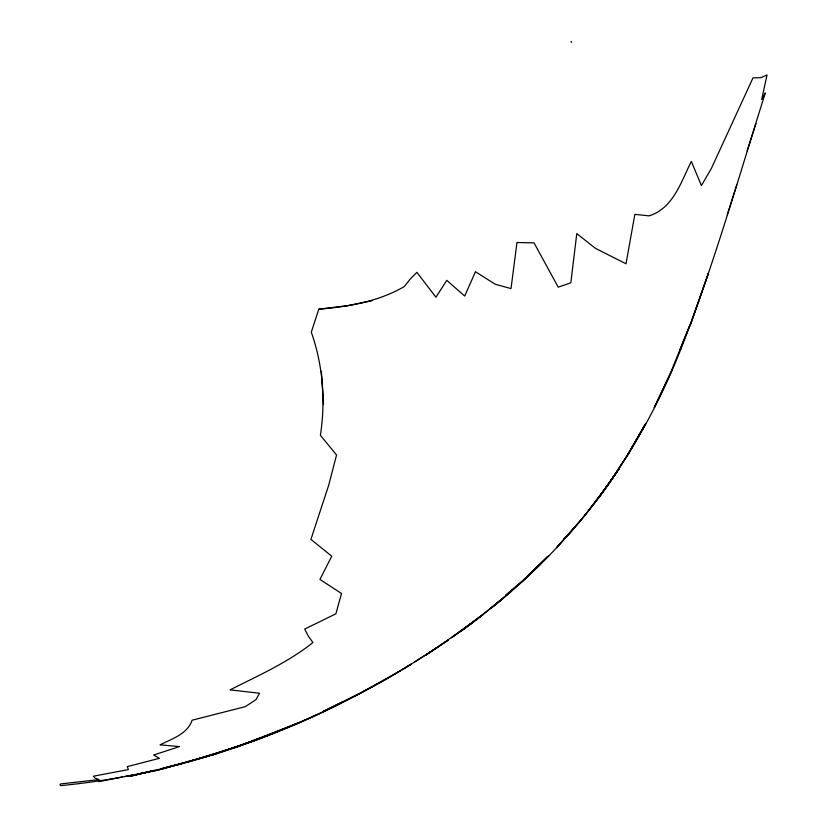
<?xml version="1.0" encoding="UTF-8"?>
<svg xmlns="http://www.w3.org/2000/svg" width="827" height="827" viewBox="0 0 827 827"><rect width="100%" height="100%" fill="white"/><g stroke="black" fill="none" stroke-linecap="round" stroke-linejoin="round"><path stroke-width="1.24" d="M680.828 349.18C713.649 265.384 738.284 178.684 765.306 92.913L761.688 99.509L767.032 74.937L760.892 77.676L752.994 77.893L711.323 168.553L701.41 185.558L691.331 161.41C681.107 181.754 673.261 208.456 649.019 215.857L634.857 214.338L626.018 263.803L595.357 248.286L576.781 233.596L570.837 282.793L558.215 287.176L534.025 242.859L516.968 242.518L511.014 288.582L495.301 284.281L475.453 271.721L464.702 296.056L446.766 280.332L435.922 297.224L416.891 272.341L410.347 278.926L404.341 286.524C378.384 301.669 348.394 306.703 318.777 309.184L311.314 332.154C322.964 365.4 325.642 400.65 320.421 435.322L336.548 455.005L328.815 484.839L310.921 539.38L331.751 556.189L319.935 579.438L341.52 593.497L335.876 613.81L304.698 629.089L308.254 636.015L312.926 642.538C287.972 662.489 258.406 675.535 230.061 689.873L259.564 693.253L255.977 699.652L245.299 706.672L192.133 720.203C187.512 734.004 171.82 738.924 160.035 744.858L179.531 746.574L153.646 755.02L159.394 758.328L127.255 766.629L128.361 769.586L93.41 776.202L95.095 778.207L99.095 779.592L60.619 783.944L59.968 784.554L60.691 785.65C221.274 769.803 376.357 701.627 501.131 599.833L480.363 616.725L460.401 631.642L482.896 614.678L451.511 637.751L471.886 623.124L463.678 629.037M727.264 214.7L736.785 184.917M747.112 150.845L755.94 123.699M679.846 349.904L689.408 326.376L671.462 370.568M680.941 348.922C641.783 448.937 577.659 539.204 493.44 606.191M618.524 468.919L627.91 454.447L645.608 423.931L627.91 454.447L609.323 483.03L599.802 496.169L618.844 469.136L609.323 483.03L589.589 509.07M530.541 573.659L547.763 556.509L520.948 582.57M548.797 555.682L522.933 580.626L505.855 595.161L522.933 580.626L539.845 564.645L531.988 572.16M501.131 599.833L490.866 608.258L509.225 592.856M490.866 608.258L511.21 591.377M414.999 661.786L438.765 646.538M342.554 701.813L323.026 711.551L357.895 694.184M277.128 731.699L258.479 739.09L212.673 754.886L258.479 739.09L298.96 722.684L234.692 747.68C270.274 734.789 305.566 720.958 339.359 703.839M319.739 713.381C277.2 733.156 232.945 748.838 187.915 761.843L237.669 746.45L261.26 737.756M160.541 768.903L209.613 755.713L158.753 769.896L129.849 776.057M153.977 770.423L130.594 776.202L154.411 770.423M166.289 767.394L183.522 763.135L158.753 769.896L137.489 774.072M371.933 300.749L347.567 305.68L318.777 309.184M98.713 781.68L122.479 777.018M124.98 776.522L134.987 774.558M571.043 41.35L571.612 42.384M323.512 404.579L321.393 371.189M708.305 273.53L690.007 325.817L708.305 273.53M671.938 370.145L654.302 407.484L671.938 370.145M645.349 424.189L627.734 454.86L645.349 424.189M618.658 469.291C602.304 494.081 584.162 517.692 563.787 539.318L581.763 519.253L600.216 495.776L618.658 469.291M574.279 527.884L557.243 546.843L574.279 527.884M448.286 640.077L425.409 655.335L448.286 640.077M396.443 673.033L354.173 696.448L384.638 680.114L411.381 664.143L396.443 673.033"/></g></svg>
